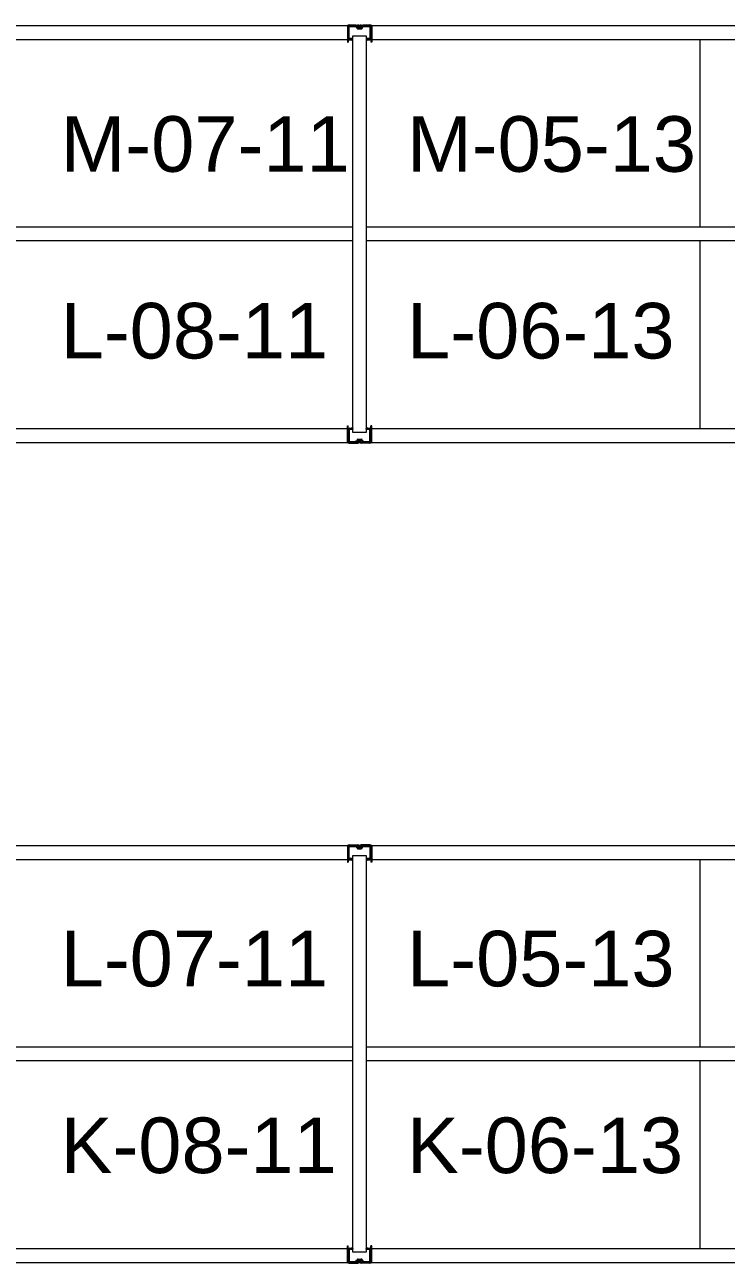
# Model space of a CAD drawing. Header units: inches. Extents: x 2743 to 10591, y -1604 to 5792.
# Drawn here: x 4268.5 to 4369.5, y 4693.9 to 4872.1 of the extents above; entities that cross this region are included whole.
import ezdxf

# ---------------------------------------------------------------- set-up
doc = ezdxf.new("R2010")
doc.units = ezdxf.units.IN
doc.header["$LTSCALE"] = 0.1875
doc.header["$MEASUREMENT"] = 0
for name, color, linetype, lineweight in [('22 Dimension', 7, 'Continuous', 5), ('32 Echelle', 160, 'Continuous', 15), ('33 Poutre', 30, 'Continuous', 15)]:
    doc.layers.add(name, color=color, linetype=linetype, lineweight=lineweight)
doc.styles.add('arial', font='')
doc.styles.get('arial').set_extended_font_data('Arial')

msp = doc.modelspace()

# ---------------------------------------------------------------- hatches: boundary and pattern name
at = {"layer": '32 Echelle'}
for points in [[(4315.70873, 4869.81503), (4315.70873, 4870.00253), (4315.52123, 4870.00253)], [(4315.70873, 4869.81503), (4315.70873, 4870.00253), (4315.52123, 4870.00253)], [(4317.70873, 4869.81503), (4317.70873, 4870.00253), (4317.89623, 4870.00253)], [(4317.70873, 4869.81503), (4317.70873, 4870.00253), (4317.89623, 4870.00253)], [(4315.70873, 4814.19003), (4315.70873, 4814.00253), (4315.52123, 4814.00253)], [(4315.70873, 4814.19003), (4315.70873, 4814.00253), (4315.52123, 4814.00253)], [(4317.70873, 4814.19003), (4317.70873, 4814.00253), (4317.89623, 4814.00253)], [(4317.70873, 4814.19003), (4317.70873, 4814.00253), (4317.89623, 4814.00253)], [(4315.70873, 4751.81503), (4315.70873, 4752.00253), (4315.52123, 4752.00253)], [(4315.70873, 4751.81503), (4315.70873, 4752.00253), (4315.52123, 4752.00253)], [(4317.70873, 4751.81503), (4317.70873, 4752.00253), (4317.89623, 4752.00253)], [(4317.70873, 4751.81503), (4317.70873, 4752.00253), (4317.89623, 4752.00253)], [(4315.70873, 4696.19003), (4315.70873, 4696.00253), (4315.52123, 4696.00253)], [(4315.70873, 4696.19003), (4315.70873, 4696.00253), (4315.52123, 4696.00253)], [(4317.70873, 4696.19003), (4317.70873, 4696.00253), (4317.89623, 4696.00253)], [(4317.70873, 4696.19003), (4317.70873, 4696.00253), (4317.89623, 4696.00253)]]:
    msp.add_hatch(color=256, dxfattribs=at).paths.add_polyline_path(points)

# ---------------------------------------------------------------- linework, layer by layer
at = {"layer": '22 Dimension'}
for p, q in [((4365.70873, 4870.00253), (4365.70873, 4843.00253)), ((4315.70873, 4843.00253), (4170.08373, 4843.00253)), ((4463.33373, 4843.00253), (4317.70873, 4843.00253)), ((4315.70873, 4841.00253), (4170.08373, 4841.00253)), ((4463.33373, 4841.00253), (4317.70873, 4841.00253)), ((4365.70873, 4841.00253), (4365.70873, 4814.00253)), ((4365.70873, 4752.00253), (4365.70873, 4725.00253)), ((4315.70873, 4725.00253), (4170.08373, 4725.00253)), ((4463.33373, 4725.00253), (4317.70873, 4725.00253)), ((4315.70873, 4723.00253), (4170.08373, 4723.00253)), ((4315.70873, 4723.00253), (4170.08373, 4723.00253)), ((4463.33373, 4723.00253), (4317.70873, 4723.00253)), ((4463.33373, 4723.00253), (4317.70873, 4723.00253)), ((4365.70873, 4723.00253), (4365.70873, 4696.00253))]:
    msp.add_line(p, q, dxfattribs=at)
at = {"layer": '32 Echelle', "linetype": 'Continuous', "lineweight": 25}
for p, q in [((4315.08377, 4871.81878), (4315.08377, 4870.18628)), ((4315.08377, 4871.81878), (4315.08377, 4870.18628)), ((4315.17377, 4870.18628), (4315.17377, 4871.81878)), ((4315.17377, 4870.18628), (4315.17377, 4871.81878)), ((4316.19636, 4872.00253), (4315.26752, 4872.00253)), ((4316.19636, 4872.00253), (4315.26752, 4872.00253)), ((4315.26752, 4871.91253), (4316.19636, 4871.91253)), ((4315.26752, 4871.91253), (4316.19636, 4871.91253)), ((4316.28602, 4871.84619), (4316.32993, 4871.70256)), ((4316.28602, 4871.84619), (4316.32993, 4871.70256)), ((4316.416, 4871.72887), (4316.37208, 4871.8725)), ((4316.416, 4871.72887), (4316.37208, 4871.8725)), ((4316.91181, 4871.66253), (4316.50565, 4871.66253)), ((4316.91181, 4871.66253), (4316.50565, 4871.66253)), ((4316.50565, 4871.57253), (4316.91181, 4871.57253)), ((4316.50565, 4871.57253), (4316.91181, 4871.57253)), ((4317.04538, 4871.8725), (4317.00147, 4871.72887)), ((4317.04538, 4871.8725), (4317.00147, 4871.72887)), ((4317.08754, 4871.70256), (4317.13145, 4871.84619)), ((4317.08754, 4871.70256), (4317.13145, 4871.84619)), ((4318.14994, 4872.00253), (4317.2211, 4872.00253)), ((4318.14994, 4872.00253), (4317.2211, 4872.00253)), ((4317.2211, 4871.91253), (4318.14994, 4871.91253)), ((4317.2211, 4871.91253), (4318.14994, 4871.91253)), ((4318.24369, 4871.81878), (4318.24369, 4870.18628)), ((4318.24369, 4871.81878), (4318.24369, 4870.18628)), ((4318.33369, 4870.18628), (4318.33369, 4871.81878)), ((4318.33369, 4870.18628), (4318.33369, 4871.81878)), ((4315.68377, 4870.09253), (4315.26752, 4870.09253)), ((4315.68377, 4870.09253), (4315.26752, 4870.09253)), ((4315.26752, 4870.00253), (4315.68377, 4870.00253)), ((4315.26752, 4870.00253), (4315.68377, 4870.00253)), ((4315.68377, 4870.00253), (4315.68377, 4870.09253)), ((4315.68377, 4870.00253), (4315.68377, 4870.09253)), ((4318.14994, 4870.09253), (4317.73369, 4870.09253)), ((4317.73369, 4870.09253), (4317.73369, 4870.00253)), ((4318.14994, 4870.09253), (4317.73369, 4870.09253)), ((4317.73369, 4870.09253), (4317.73369, 4870.00253)), ((4317.73369, 4870.00253), (4318.14994, 4870.00253)), ((4317.73369, 4870.00253), (4318.14994, 4870.00253)), ((4315.08377, 4812.18628), (4315.08377, 4813.81878)), ((4315.08377, 4812.18628), (4315.08377, 4813.81878)), ((4315.17377, 4813.81878), (4315.17377, 4812.18628)), ((4315.17377, 4813.81878), (4315.17377, 4812.18628)), ((4315.26752, 4814.00253), (4315.68377, 4814.00253)), ((4315.26752, 4814.00253), (4315.68377, 4814.00253)), ((4315.68377, 4813.91253), (4315.26752, 4813.91253)), ((4315.68377, 4813.91253), (4315.26752, 4813.91253)), ((4315.68377, 4814.00253), (4315.68377, 4813.91253)), ((4315.68377, 4814.00253), (4315.68377, 4813.91253)), ((4316.50565, 4812.43253), (4316.91181, 4812.43253)), ((4316.50565, 4812.43253), (4316.91181, 4812.43253)), ((4317.73369, 4814.00253), (4318.14994, 4814.00253)), ((4317.73369, 4813.91253), (4317.73369, 4814.00253)), ((4317.73369, 4814.00253), (4318.14994, 4814.00253)), ((4317.73369, 4813.91253), (4317.73369, 4814.00253)), ((4318.14994, 4813.91253), (4317.73369, 4813.91253)), ((4318.14994, 4813.91253), (4317.73369, 4813.91253)), ((4318.24369, 4812.18628), (4318.24369, 4813.81878)), ((4318.24369, 4812.18628), (4318.24369, 4813.81878)), ((4318.33369, 4813.81878), (4318.33369, 4812.18628)), ((4318.33369, 4813.81878), (4318.33369, 4812.18628)), ((4315.26752, 4812.09253), (4316.19636, 4812.09253)), ((4315.26752, 4812.09253), (4316.19636, 4812.09253)), ((4316.19636, 4812.00253), (4315.26752, 4812.00253)), ((4316.19636, 4812.00253), (4315.26752, 4812.00253)), ((4316.28602, 4812.15887), (4316.32993, 4812.3025)), ((4316.28602, 4812.15887), (4316.32993, 4812.3025)), ((4316.416, 4812.27619), (4316.37208, 4812.13256)), ((4316.416, 4812.27619), (4316.37208, 4812.13256)), ((4316.91181, 4812.34253), (4316.50565, 4812.34253)), ((4316.91181, 4812.34253), (4316.50565, 4812.34253)), ((4317.04538, 4812.13256), (4317.00147, 4812.27619)), ((4317.04538, 4812.13256), (4317.00147, 4812.27619)), ((4317.08754, 4812.3025), (4317.13145, 4812.15887)), ((4317.08754, 4812.3025), (4317.13145, 4812.15887)), ((4317.2211, 4812.09253), (4318.14994, 4812.09253)), ((4317.2211, 4812.09253), (4318.14994, 4812.09253)), ((4318.14994, 4812.00253), (4317.2211, 4812.00253)), ((4318.14994, 4812.00253), (4317.2211, 4812.00253)), ((4315.08377, 4753.81878), (4315.08377, 4752.18628)), ((4315.08377, 4753.81878), (4315.08377, 4752.18628)), ((4315.17377, 4752.18628), (4315.17377, 4753.81878)), ((4315.17377, 4752.18628), (4315.17377, 4753.81878)), ((4316.19636, 4754.00253), (4315.26752, 4754.00253)), ((4316.19636, 4754.00253), (4315.26752, 4754.00253)), ((4315.26752, 4753.91253), (4316.19636, 4753.91253)), ((4315.26752, 4753.91253), (4316.19636, 4753.91253)), ((4316.28602, 4753.84619), (4316.32993, 4753.70256)), ((4316.28602, 4753.84619), (4316.32993, 4753.70256)), ((4316.416, 4753.72887), (4316.37208, 4753.8725)), ((4316.416, 4753.72887), (4316.37208, 4753.8725)), ((4316.91181, 4753.66253), (4316.50565, 4753.66253)), ((4316.91181, 4753.66253), (4316.50565, 4753.66253)), ((4317.04538, 4753.8725), (4317.00147, 4753.72887)), ((4317.04538, 4753.8725), (4317.00147, 4753.72887)), ((4317.08754, 4753.70256), (4317.13145, 4753.84619)), ((4317.08754, 4753.70256), (4317.13145, 4753.84619)), ((4318.14994, 4754.00253), (4317.2211, 4754.00253)), ((4318.14994, 4754.00253), (4317.2211, 4754.00253)), ((4317.2211, 4753.91253), (4318.14994, 4753.91253)), ((4317.2211, 4753.91253), (4318.14994, 4753.91253)), ((4318.24369, 4753.81878), (4318.24369, 4752.18628)), ((4318.24369, 4753.81878), (4318.24369, 4752.18628)), ((4318.33369, 4752.18628), (4318.33369, 4753.81878)), ((4318.33369, 4752.18628), (4318.33369, 4753.81878)), ((4315.68377, 4752.09253), (4315.26752, 4752.09253)), ((4315.68377, 4752.09253), (4315.26752, 4752.09253)), ((4315.26752, 4752.00253), (4315.68377, 4752.00253)), ((4315.26752, 4752.00253), (4315.68377, 4752.00253)), ((4315.68377, 4752.00253), (4315.68377, 4752.09253)), ((4315.68377, 4752.00253), (4315.68377, 4752.09253)), ((4316.50565, 4753.57253), (4316.91181, 4753.57253)), ((4316.50565, 4753.57253), (4316.91181, 4753.57253)), ((4318.14994, 4752.09253), (4317.73369, 4752.09253)), ((4317.73369, 4752.09253), (4317.73369, 4752.00253)), ((4318.14994, 4752.09253), (4317.73369, 4752.09253)), ((4317.73369, 4752.09253), (4317.73369, 4752.00253)), ((4317.73369, 4752.00253), (4318.14994, 4752.00253)), ((4317.73369, 4752.00253), (4318.14994, 4752.00253)), ((4315.08377, 4694.18628), (4315.08377, 4695.81878)), ((4315.08377, 4694.18628), (4315.08377, 4695.81878)), ((4315.17377, 4695.81878), (4315.17377, 4694.18628)), ((4315.17377, 4695.81878), (4315.17377, 4694.18628)), ((4315.26752, 4696.00253), (4315.68377, 4696.00253)), ((4315.26752, 4696.00253), (4315.68377, 4696.00253)), ((4315.68377, 4695.91253), (4315.26752, 4695.91253)), ((4315.68377, 4695.91253), (4315.26752, 4695.91253)), ((4315.68377, 4696.00253), (4315.68377, 4695.91253)), ((4315.68377, 4696.00253), (4315.68377, 4695.91253)), ((4317.73369, 4696.00253), (4318.14994, 4696.00253)), ((4317.73369, 4695.91253), (4317.73369, 4696.00253)), ((4317.73369, 4696.00253), (4318.14994, 4696.00253)), ((4317.73369, 4695.91253), (4317.73369, 4696.00253)), ((4318.14994, 4695.91253), (4317.73369, 4695.91253)), ((4318.14994, 4695.91253), (4317.73369, 4695.91253)), ((4318.24369, 4694.18628), (4318.24369, 4695.81878)), ((4318.24369, 4694.18628), (4318.24369, 4695.81878)), ((4318.33369, 4695.81878), (4318.33369, 4694.18628)), ((4318.33369, 4695.81878), (4318.33369, 4694.18628)), ((4315.26752, 4694.09253), (4316.19636, 4694.09253)), ((4315.26752, 4694.09253), (4316.19636, 4694.09253)), ((4316.19636, 4694.00253), (4315.26752, 4694.00253)), ((4316.19636, 4694.00253), (4315.26752, 4694.00253)), ((4316.28602, 4694.15887), (4316.32993, 4694.3025)), ((4316.28602, 4694.15887), (4316.32993, 4694.3025)), ((4316.416, 4694.27619), (4316.37208, 4694.13256)), ((4316.416, 4694.27619), (4316.37208, 4694.13256)), ((4316.50565, 4694.43253), (4316.91181, 4694.43253)), ((4316.50565, 4694.43253), (4316.91181, 4694.43253)), ((4316.91181, 4694.34253), (4316.50565, 4694.34253)), ((4316.91181, 4694.34253), (4316.50565, 4694.34253)), ((4317.04538, 4694.13256), (4317.00147, 4694.27619)), ((4317.04538, 4694.13256), (4317.00147, 4694.27619)), ((4317.08754, 4694.3025), (4317.13145, 4694.15887)), ((4317.08754, 4694.3025), (4317.13145, 4694.15887)), ((4317.2211, 4694.09253), (4318.14994, 4694.09253)), ((4317.2211, 4694.09253), (4318.14994, 4694.09253)), ((4318.14994, 4694.00253), (4317.2211, 4694.00253)), ((4318.14994, 4694.00253), (4317.2211, 4694.00253))]:
    msp.add_line(p, q, dxfattribs=at)
at = {"layer": '32 Echelle'}
for p, q in [((4315.70873, 4870.00253), (4315.52123, 4870.00253)), ((4315.70873, 4869.81503), (4315.52123, 4870.00253)), ((4315.70873, 4870.00253), (4315.52123, 4870.00253)), ((4315.70873, 4869.81503), (4315.52123, 4870.00253)), ((4317.70873, 4870.50253), (4315.70873, 4870.50253)), ((4315.70873, 4870.50253), (4315.70873, 4813.50253)), ((4317.70873, 4870.50253), (4315.70873, 4870.50253)), ((4315.70873, 4870.50253), (4315.70873, 4813.50253)), ((4315.70873, 4869.81503), (4315.70873, 4870.00253)), ((4315.70873, 4869.81503), (4315.70873, 4870.00253)), ((4317.70873, 4813.50253), (4317.70873, 4870.50253)), ((4317.70873, 4813.50253), (4317.70873, 4870.50253)), ((4317.70873, 4870.00253), (4317.89623, 4870.00253)), ((4317.70873, 4869.81503), (4317.70873, 4870.00253)), ((4317.70873, 4869.81503), (4317.89623, 4870.00253)), ((4317.70873, 4870.00253), (4317.89623, 4870.00253)), ((4317.70873, 4869.81503), (4317.70873, 4870.00253)), ((4317.70873, 4869.81503), (4317.89623, 4870.00253)), ((4315.70873, 4814.19003), (4315.52123, 4814.00253)), ((4315.70873, 4814.19003), (4315.52123, 4814.00253)), ((4315.70873, 4814.00253), (4315.52123, 4814.00253)), ((4315.70873, 4814.00253), (4315.52123, 4814.00253)), ((4315.70873, 4814.19003), (4315.70873, 4814.00253)), ((4315.70873, 4814.19003), (4315.70873, 4814.00253)), ((4315.70873, 4813.50253), (4317.70873, 4813.50253)), ((4315.70873, 4813.50253), (4317.70873, 4813.50253)), ((4317.70873, 4814.19003), (4317.70873, 4814.00253)), ((4317.70873, 4814.19003), (4317.89623, 4814.00253)), ((4317.70873, 4814.19003), (4317.70873, 4814.00253)), ((4317.70873, 4814.19003), (4317.89623, 4814.00253)), ((4317.70873, 4814.00253), (4317.89623, 4814.00253)), ((4317.70873, 4814.00253), (4317.89623, 4814.00253)), ((4315.70873, 4752.00253), (4315.52123, 4752.00253)), ((4315.70873, 4751.81503), (4315.52123, 4752.00253)), ((4315.70873, 4752.00253), (4315.52123, 4752.00253)), ((4315.70873, 4751.81503), (4315.52123, 4752.00253)), ((4317.70873, 4752.50253), (4315.70873, 4752.50253)), ((4315.70873, 4752.50253), (4315.70873, 4695.50253)), ((4317.70873, 4752.50253), (4315.70873, 4752.50253)), ((4315.70873, 4752.50253), (4315.70873, 4695.50253)), ((4315.70873, 4751.81503), (4315.70873, 4752.00253)), ((4315.70873, 4751.81503), (4315.70873, 4752.00253)), ((4317.70873, 4695.50253), (4317.70873, 4752.50253)), ((4317.70873, 4695.50253), (4317.70873, 4752.50253)), ((4317.70873, 4752.00253), (4317.89623, 4752.00253)), ((4317.70873, 4751.81503), (4317.70873, 4752.00253)), ((4317.70873, 4751.81503), (4317.89623, 4752.00253)), ((4317.70873, 4752.00253), (4317.89623, 4752.00253)), ((4317.70873, 4751.81503), (4317.70873, 4752.00253)), ((4317.70873, 4751.81503), (4317.89623, 4752.00253)), ((4315.70873, 4696.19003), (4315.52123, 4696.00253)), ((4315.70873, 4696.19003), (4315.52123, 4696.00253)), ((4315.70873, 4696.00253), (4315.52123, 4696.00253)), ((4315.70873, 4696.00253), (4315.52123, 4696.00253)), ((4315.70873, 4696.19003), (4315.70873, 4696.00253)), ((4315.70873, 4696.19003), (4315.70873, 4696.00253)), ((4315.70873, 4695.50253), (4317.70873, 4695.50253)), ((4315.70873, 4695.50253), (4317.70873, 4695.50253)), ((4317.70873, 4696.19003), (4317.70873, 4696.00253)), ((4317.70873, 4696.19003), (4317.89623, 4696.00253)), ((4317.70873, 4696.19003), (4317.70873, 4696.00253)), ((4317.70873, 4696.19003), (4317.89623, 4696.00253)), ((4317.70873, 4696.00253), (4317.89623, 4696.00253)), ((4317.70873, 4696.00253), (4317.89623, 4696.00253))]:
    msp.add_line(p, q, dxfattribs=at)
at = {"layer": '32 Echelle', "linetype": 'Continuous', "lineweight": 25}
for centre, radius, start, end in [((4315.26752, 4871.81878), 0.18375, 90, 180), ((4315.26752, 4871.81878), 0.18375, 90, 180), ((4315.26752, 4871.81878), 0.09375, 90, 180), ((4315.26752, 4871.81878), 0.09375, 90, 180), ((4316.19636, 4871.81878), 0.18375, 17, 90), ((4316.19636, 4871.81878), 0.18375, 17, 90), ((4316.19636, 4871.81878), 0.09375, 17, 90), ((4316.19636, 4871.81878), 0.09375, 17, 90), ((4316.50565, 4871.75628), 0.18375, 197, 270), ((4316.50565, 4871.75628), 0.18375, 197, 270), ((4316.50565, 4871.75628), 0.09375, 197, 270), ((4316.50565, 4871.75628), 0.09375, 197, 270), ((4316.91181, 4871.75628), 0.09375, 270, 343), ((4316.91181, 4871.75628), 0.09375, 270, 343), ((4316.91181, 4871.75628), 0.18375, 270, 343), ((4316.91181, 4871.75628), 0.18375, 270, 343), ((4317.2211, 4871.81878), 0.18375, 90, 163), ((4317.2211, 4871.81878), 0.18375, 90, 163), ((4317.2211, 4871.81878), 0.09375, 90, 163), ((4317.2211, 4871.81878), 0.09375, 90, 163), ((4318.14994, 4871.81878), 0.18375, 0, 90), ((4318.14994, 4871.81878), 0.18375, 0, 90), ((4318.14994, 4871.81878), 0.09375, 0, 90), ((4318.14994, 4871.81878), 0.09375, 0, 90), ((4315.26752, 4870.18628), 0.18375, 180, 270), ((4315.26752, 4870.18628), 0.18375, 180, 270), ((4315.26752, 4870.18628), 0.09375, 180, 270), ((4315.26752, 4870.18628), 0.09375, 180, 270), ((4318.14994, 4870.18628), 0.09375, 270, 0), ((4318.14994, 4870.18628), 0.18375, 270, 0), ((4318.14994, 4870.18628), 0.09375, 270, 0), ((4318.14994, 4870.18628), 0.18375, 270, 0), ((4315.26752, 4813.81878), 0.18375, 90, 180), ((4315.26752, 4813.81878), 0.18375, 90, 180), ((4315.26752, 4813.81878), 0.09375, 90, 180), ((4315.26752, 4813.81878), 0.09375, 90, 180), ((4316.50565, 4812.24878), 0.18375, 90, 163), ((4316.50565, 4812.24878), 0.18375, 90, 163), ((4316.91181, 4812.24878), 0.18375, 17, 90), ((4316.91181, 4812.24878), 0.18375, 17, 90), ((4318.14994, 4813.81878), 0.18375, 0, 90), ((4318.14994, 4813.81878), 0.18375, 0, 90), ((4318.14994, 4813.81878), 0.09375, 0, 90), ((4318.14994, 4813.81878), 0.09375, 0, 90), ((4315.26752, 4812.18628), 0.18375, 180, 270), ((4315.26752, 4812.18628), 0.18375, 180, 270), ((4315.26752, 4812.18628), 0.09375, 180, 270), ((4315.26752, 4812.18628), 0.09375, 180, 270), ((4316.19636, 4812.18628), 0.09375, 270, 343), ((4316.19636, 4812.18628), 0.09375, 270, 343), ((4316.19636, 4812.18628), 0.18375, 270, 343), ((4316.19636, 4812.18628), 0.18375, 270, 343), ((4316.50565, 4812.24878), 0.09375, 90, 163), ((4316.50565, 4812.24878), 0.09375, 90, 163), ((4316.91181, 4812.24878), 0.09375, 17, 90), ((4316.91181, 4812.24878), 0.09375, 17, 90), ((4317.2211, 4812.18628), 0.18375, 197, 270), ((4317.2211, 4812.18628), 0.18375, 197, 270), ((4317.2211, 4812.18628), 0.09375, 197, 270), ((4317.2211, 4812.18628), 0.09375, 197, 270), ((4318.14994, 4812.18628), 0.09375, 270, 0), ((4318.14994, 4812.18628), 0.18375, 270, 0), ((4318.14994, 4812.18628), 0.09375, 270, 0), ((4318.14994, 4812.18628), 0.18375, 270, 0), ((4315.26752, 4753.81878), 0.18375, 90, 180), ((4315.26752, 4753.81878), 0.18375, 90, 180), ((4315.26752, 4753.81878), 0.09375, 90, 180), ((4315.26752, 4753.81878), 0.09375, 90, 180), ((4316.19636, 4753.81878), 0.18375, 17, 90), ((4316.19636, 4753.81878), 0.18375, 17, 90), ((4316.19636, 4753.81878), 0.09375, 17, 90), ((4316.19636, 4753.81878), 0.09375, 17, 90), ((4316.50565, 4753.75628), 0.18375, 197, 270), ((4316.50565, 4753.75628), 0.18375, 197, 270), ((4316.50565, 4753.75628), 0.09375, 197, 270), ((4316.50565, 4753.75628), 0.09375, 197, 270), ((4316.91181, 4753.75628), 0.09375, 270, 343), ((4316.91181, 4753.75628), 0.09375, 270, 343), ((4316.91181, 4753.75628), 0.18375, 270, 343), ((4316.91181, 4753.75628), 0.18375, 270, 343), ((4317.2211, 4753.81878), 0.18375, 90, 163), ((4317.2211, 4753.81878), 0.18375, 90, 163), ((4317.2211, 4753.81878), 0.09375, 90, 163), ((4317.2211, 4753.81878), 0.09375, 90, 163), ((4318.14994, 4753.81878), 0.18375, 0, 90), ((4318.14994, 4753.81878), 0.18375, 0, 90), ((4318.14994, 4753.81878), 0.09375, 0, 90), ((4318.14994, 4753.81878), 0.09375, 0, 90), ((4315.26752, 4752.18628), 0.18375, 180, 270), ((4315.26752, 4752.18628), 0.18375, 180, 270), ((4315.26752, 4752.18628), 0.09375, 180, 270), ((4315.26752, 4752.18628), 0.09375, 180, 270), ((4318.14994, 4752.18628), 0.09375, 270, 0), ((4318.14994, 4752.18628), 0.18375, 270, 0), ((4318.14994, 4752.18628), 0.09375, 270, 0), ((4318.14994, 4752.18628), 0.18375, 270, 0), ((4315.26752, 4695.81878), 0.18375, 90, 180), ((4315.26752, 4695.81878), 0.18375, 90, 180), ((4315.26752, 4695.81878), 0.09375, 90, 180), ((4315.26752, 4695.81878), 0.09375, 90, 180), ((4318.14994, 4695.81878), 0.18375, 0, 90), ((4318.14994, 4695.81878), 0.18375, 0, 90), ((4318.14994, 4695.81878), 0.09375, 0, 90), ((4318.14994, 4695.81878), 0.09375, 0, 90), ((4315.26752, 4694.18628), 0.18375, 180, 270), ((4315.26752, 4694.18628), 0.18375, 180, 270), ((4315.26752, 4694.18628), 0.09375, 180, 270), ((4315.26752, 4694.18628), 0.09375, 180, 270), ((4316.19636, 4694.18628), 0.09375, 270, 343), ((4316.19636, 4694.18628), 0.09375, 270, 343), ((4316.19636, 4694.18628), 0.18375, 270, 343), ((4316.19636, 4694.18628), 0.18375, 270, 343), ((4316.50565, 4694.24878), 0.18375, 90, 163), ((4316.50565, 4694.24878), 0.18375, 90, 163), ((4316.50565, 4694.24878), 0.09375, 90, 163), ((4316.50565, 4694.24878), 0.09375, 90, 163), ((4316.91181, 4694.24878), 0.18375, 17, 90), ((4316.91181, 4694.24878), 0.18375, 17, 90), ((4316.91181, 4694.24878), 0.09375, 17, 90), ((4316.91181, 4694.24878), 0.09375, 17, 90), ((4317.2211, 4694.18628), 0.18375, 197, 270), ((4317.2211, 4694.18628), 0.18375, 197, 270), ((4317.2211, 4694.18628), 0.09375, 197, 270), ((4317.2211, 4694.18628), 0.09375, 197, 270), ((4318.14994, 4694.18628), 0.09375, 270, 0), ((4318.14994, 4694.18628), 0.18375, 270, 0), ((4318.14994, 4694.18628), 0.09375, 270, 0), ((4318.14994, 4694.18628), 0.18375, 270, 0)]:
    msp.add_arc(centre, radius, start, end, dxfattribs=at)
at = {"layer": '33 Poutre'}
for p, q in [((4170.83373, 4872.00253), (4314.95873, 4872.00253)), ((4314.95873, 4872.00253), (4314.95873, 4870.00253)), ((4314.95873, 4871.87753), (4314.95873, 4869.62153)), ((4315.07773, 4871.87753), (4315.07773, 4869.62153)), ((4316.46473, 4872.00253), (4315.20273, 4872.00253)), ((4316.58973, 4871.66253), (4316.58973, 4871.87753)), ((4316.58973, 4871.66253), (4316.70873, 4871.66253)), ((4316.70873, 4871.66253), (4316.70873, 4871.87753)), ((4316.70873, 4871.66253), (4316.70873, 4871.87753)), ((4316.82773, 4871.66253), (4316.70873, 4871.66253)), ((4316.82773, 4871.66253), (4316.82773, 4871.87753)), ((4316.95273, 4872.00253), (4318.21473, 4872.00253)), ((4318.33973, 4871.87753), (4318.33973, 4869.62153)), ((4318.45873, 4872.00253), (4462.58373, 4872.00253)), ((4318.45873, 4872.00253), (4318.45873, 4870.00253)), ((4318.45873, 4871.87753), (4318.45873, 4869.62153)), ((4170.83373, 4870.00253), (4314.95873, 4870.00253)), ((4314.95873, 4869.62153), (4315.07773, 4869.62153)), ((4318.45873, 4869.62153), (4318.33973, 4869.62153)), ((4318.45873, 4870.00253), (4462.58373, 4870.00253)), ((4314.95873, 4812.12753), (4314.95873, 4814.38353)), ((4314.95873, 4814.38353), (4315.07773, 4814.38353)), ((4315.07773, 4812.12753), (4315.07773, 4814.38353)), ((4318.45873, 4814.38353), (4318.33973, 4814.38353)), ((4318.33973, 4812.12753), (4318.33973, 4814.38353)), ((4318.45873, 4812.12753), (4318.45873, 4814.38353)), ((4170.83373, 4814.00253), (4314.95873, 4814.00253)), ((4314.95873, 4812.00253), (4314.95873, 4814.00253)), ((4318.45873, 4814.00253), (4462.58373, 4814.00253)), ((4318.45873, 4812.00253), (4318.45873, 4814.00253)), ((4170.83373, 4812.00253), (4314.95873, 4812.00253)), ((4316.46473, 4812.00253), (4315.20273, 4812.00253)), ((4315.20273, 4811.88353), (4316.46473, 4811.88353)), ((4316.58973, 4812.34253), (4316.58973, 4812.12753)), ((4316.58973, 4812.34253), (4316.70873, 4812.34253)), ((4316.70873, 4812.34253), (4316.70873, 4812.12753)), ((4316.70873, 4812.34253), (4316.70873, 4812.12753)), ((4316.82773, 4812.34253), (4316.70873, 4812.34253)), ((4316.82773, 4812.34253), (4316.82773, 4812.12753)), ((4316.95273, 4812.00253), (4318.21473, 4812.00253)), ((4318.21473, 4811.88353), (4316.95273, 4811.88353)), ((4318.45873, 4812.00253), (4462.58373, 4812.00253)), ((4170.83373, 4754.00253), (4314.95873, 4754.00253)), ((4314.95873, 4754.00253), (4314.95873, 4752.00253)), ((4314.95873, 4753.87753), (4314.95873, 4751.62153)), ((4315.07773, 4753.87753), (4315.07773, 4751.62153)), ((4315.20273, 4754.12153), (4316.46473, 4754.12153)), ((4316.46473, 4754.00253), (4315.20273, 4754.00253)), ((4316.58973, 4753.66253), (4316.58973, 4753.87753)), ((4316.58973, 4753.66253), (4316.70873, 4753.66253)), ((4316.70873, 4753.66253), (4316.70873, 4753.87753)), ((4316.70873, 4753.66253), (4316.70873, 4753.87753)), ((4316.82773, 4753.66253), (4316.70873, 4753.66253)), ((4316.82773, 4753.66253), (4316.82773, 4753.87753)), ((4318.21473, 4754.12153), (4316.95273, 4754.12153)), ((4316.95273, 4754.00253), (4318.21473, 4754.00253)), ((4318.33973, 4753.87753), (4318.33973, 4751.62153)), ((4318.45873, 4754.00253), (4462.58373, 4754.00253)), ((4318.45873, 4754.00253), (4318.45873, 4752.00253)), ((4318.45873, 4753.87753), (4318.45873, 4751.62153)), ((4170.83373, 4752.00253), (4314.95873, 4752.00253)), ((4318.45873, 4752.00253), (4462.58373, 4752.00253)), ((4314.95873, 4751.62153), (4315.07773, 4751.62153)), ((4318.45873, 4751.62153), (4318.33973, 4751.62153)), ((4170.83373, 4696.00253), (4314.95873, 4696.00253)), ((4314.95873, 4694.12753), (4314.95873, 4696.38353)), ((4314.95873, 4696.38353), (4315.07773, 4696.38353)), ((4314.95873, 4694.00253), (4314.95873, 4696.00253)), ((4315.07773, 4694.12753), (4315.07773, 4696.38353)), ((4318.45873, 4696.38353), (4318.33973, 4696.38353)), ((4318.33973, 4694.12753), (4318.33973, 4696.38353)), ((4318.45873, 4694.12753), (4318.45873, 4696.38353)), ((4318.45873, 4696.00253), (4462.58373, 4696.00253)), ((4318.45873, 4694.00253), (4318.45873, 4696.00253)), ((4170.83373, 4694.00253), (4314.95873, 4694.00253)), ((4316.46473, 4694.00253), (4315.20273, 4694.00253)), ((4315.20273, 4693.88353), (4316.46473, 4693.88353)), ((4316.58973, 4694.34253), (4316.58973, 4694.12753)), ((4316.58973, 4694.34253), (4316.70873, 4694.34253)), ((4316.70873, 4694.34253), (4316.70873, 4694.12753)), ((4316.70873, 4694.34253), (4316.70873, 4694.12753)), ((4316.82773, 4694.34253), (4316.70873, 4694.34253)), ((4316.82773, 4694.34253), (4316.82773, 4694.12753)), ((4316.95273, 4694.00253), (4318.21473, 4694.00253)), ((4318.21473, 4693.88353), (4316.95273, 4693.88353)), ((4318.45873, 4694.00253), (4462.58373, 4694.00253))]:
    msp.add_line(p, q, dxfattribs=at)
for centre, radius, start, end in [((4315.20273, 4871.87753), 0.244, 90, 180), ((4315.20273, 4871.87753), 0.125, 90, 180), ((4316.46473, 4871.87753), 0.244, 0, 90), ((4316.46473, 4871.87753), 0.125, 0, 90), ((4316.95273, 4871.87753), 0.244, 90, 180), ((4316.95273, 4871.87753), 0.125, 90, 180), ((4318.21473, 4871.87753), 0.244, 0, 90), ((4318.21473, 4871.87753), 0.125, 0, 90), ((4315.20273, 4812.12753), 0.244, 180, 270), ((4315.20273, 4812.12753), 0.125, 180, 270), ((4316.46473, 4812.12753), 0.125, 270, 0), ((4316.46473, 4812.12753), 0.244, 270, 0), ((4316.95273, 4812.12753), 0.244, 180, 270), ((4316.95273, 4812.12753), 0.125, 180, 270), ((4318.21473, 4812.12753), 0.244, 270, 0), ((4318.21473, 4812.12753), 0.125, 270, 0), ((4315.20273, 4753.87753), 0.244, 90, 180), ((4315.20273, 4753.87753), 0.125, 90, 180), ((4316.46473, 4753.87753), 0.244, 0, 90), ((4316.46473, 4753.87753), 0.125, 0, 90), ((4316.95273, 4753.87753), 0.244, 90, 180), ((4316.95273, 4753.87753), 0.125, 90, 180), ((4318.21473, 4753.87753), 0.244, 0, 90), ((4318.21473, 4753.87753), 0.125, 0, 90), ((4315.20273, 4694.12753), 0.244, 180, 270), ((4315.20273, 4694.12753), 0.125, 180, 270), ((4316.46473, 4694.12753), 0.125, 270, 0), ((4316.46473, 4694.12753), 0.244, 270, 0), ((4316.95273, 4694.12753), 0.244, 180, 270), ((4316.95273, 4694.12753), 0.125, 180, 270), ((4318.21473, 4694.12753), 0.244, 270, 0), ((4318.21473, 4694.12753), 0.125, 270, 0)]:
    msp.add_arc(centre, radius, start, end, dxfattribs=at)

# ---------------------------------------------------------------- texts
at = {"layer": '22 Dimension', "char_height": 8, "attachment_point": 1, "style": 'arial'}
for s, insert in [('{\\fArial Unicode MS|b0|i0|c0|p2;\\C8;M-07-11}', (4273.67143, 4858.96415)), ('{\\fArial Unicode MS|b0|i0|c0|p2;\\C8;M-05-13}', (4323.56141, 4858.96415)), ('{\\fArial Unicode MS|b0|i0|c0|p2;\\C8;L-08-11}', (4273.67143, 4832.09161)), ('{\\fArial Unicode MS|b0|i0|c0|p2;\\C8;L-06-13}', (4323.56141, 4832.09161)), ('{\\fArial Unicode MS|b0|i0|c0|p2;\\C8;L-07-11}', (4273.67143, 4741.72557)), ('{\\fArial Unicode MS|b0|i0|c0|p2;\\C8;L-05-13}', (4323.56141, 4741.72557)), ('{\\fArial Unicode MS|b0|i0|c0|p2;\\C8;K-08-11}', (4273.67143, 4714.85303)), ('{\\fArial Unicode MS|b0|i0|c0|p2;\\C8;K-06-13}', (4323.56141, 4714.85303))]:
    msp.add_mtext_dynamic_manual_height_columns(s, width=68.8901007, gutter_width=5, heights=[0], dxfattribs=dict(at, insert=insert))

doc.saveas('drawing.dxf')
